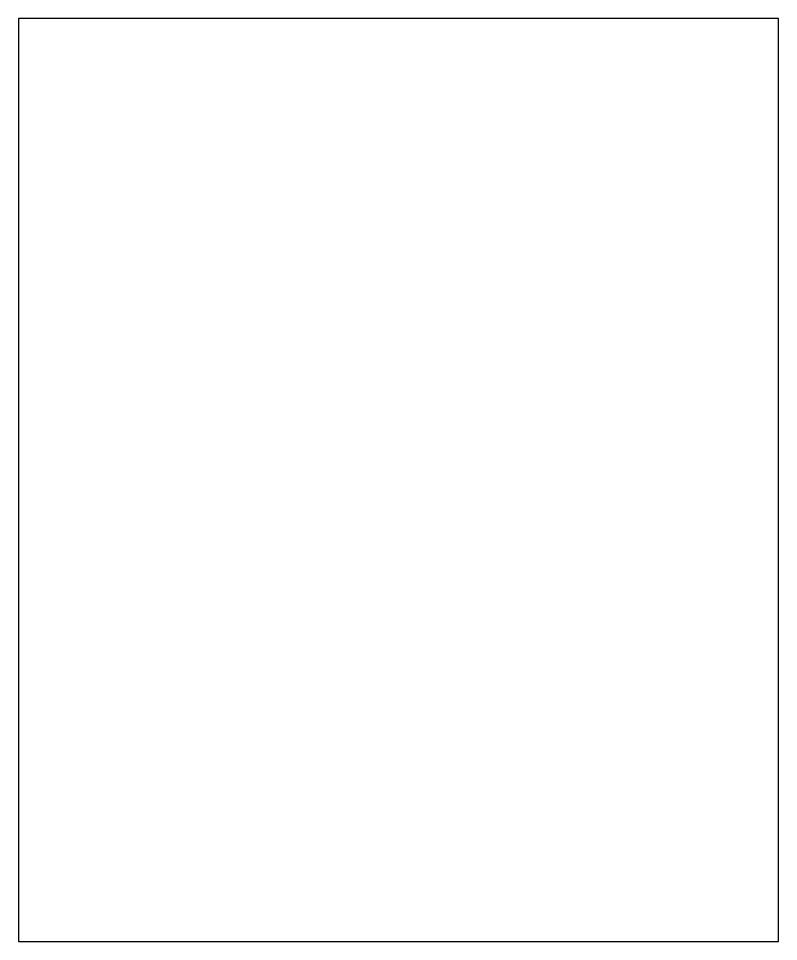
# Model space of a CAD drawing. Header units: metres. Extents: x 46.3 to 74.3, y 24 to 58.
import ezdxf

# ---------------------------------------------------------------- set-up
doc = ezdxf.new("R2010")
doc.units = ezdxf.units.M

msp = doc.modelspace()

# ---------------------------------------------------------------- linework, layer by layer
for p, q in [((74.28, 58), (46.28, 58)), ((46.28, 58), (46.28, 24)), ((74.28, 24), (74.28, 58)), ((46.28, 24), (74.28, 24))]:
    msp.add_line(p, q)

doc.saveas('drawing.dxf')
